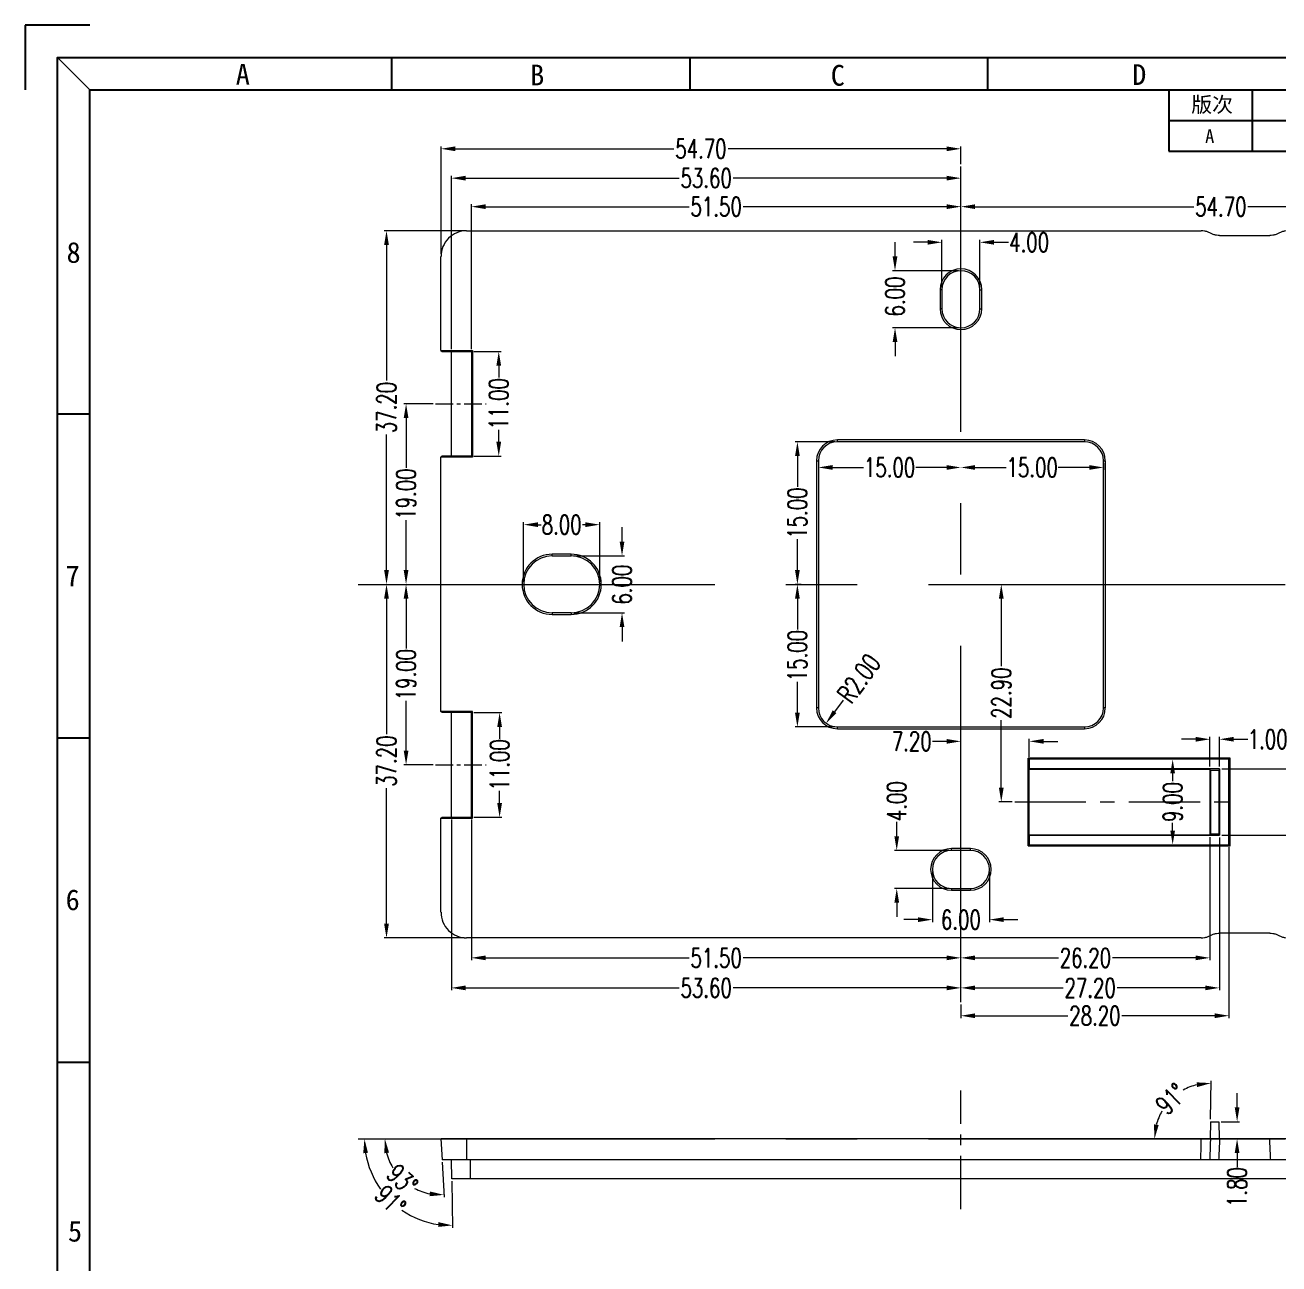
# Model space of a CAD drawing. Header units: millimetres. Extents: x 52832 to 53470, y -6025 to -5739.
# Drawn here: x 52831.9 to 52963.8, y -5869.3 to -5739 of the extents above; entities that cross this region are included whole.
import ezdxf
from ezdxf.enums import TextEntityAlignment as Align

# ---------------------------------------------------------------- set-up
doc = ezdxf.new("R2010")
doc.units = ezdxf.units.MM
doc.linetypes.add('CENTER', pattern=[0.6, 0.375, -0.075, 0.075, -0.075])
doc.layers.get('0').update_dxf_attribs({"linetype": 'CONTINUOUS'})
doc.layers.get('Defpoints').update_dxf_attribs({"linetype": 'CONTINUOUS'})
for name, color, linetype, lineweight in [('dim', 82, 'CONTINUOUS', 9), ('moldbase', 7, 'CONTINUOUS', 20), ('part', 7, 'CONTINUOUS', 20)]:
    doc.layers.add(name, color=color, linetype=linetype, lineweight=lineweight)
doc.layers.add('dtext', color=4, linetype='CONTINUOUS')
doc.styles.get("Standard").update_dxf_attribs({"font": 'romans.shx', "width": 0.7})
doc.styles.add('仿宋', font='SIMFANG.TTF', dxfattribs={"width": 0.7})
doc.styles.add('宋体', font='SimSun.ttf', dxfattribs={"width": 0.7})
doc.dimstyles.new('03', dxfattribs={"dimscale": 0.5, "dimtxt": 4, "dimasz": 3, "dimexe": 0.5, "dimexo": 0.5, "dimgap": 0.09, "dimtad": 0, "dimzin": 0, "dimdsep": 46, "dimtxsty": 'Standard', "dimcen": 0, "dimclrd": 256, "dimclre": 256, "dimclrt": 6, "dimazin": 2, "dimtp": 0.01, "dimtm": 0.01, "dimtfac": 1, "dimtofl": 0, "dimtmove": 0, "dimatfit": 0, "dimfxl": 0, "dimtolj": 1, "dimtzin": 0, "dimlwd": -1, "dimlwe": -1, "dimarcsym": 0})

# ---------------------------------------------------------------- blocks, each defined once
blk = doc.blocks.new('*D910')
at = {"layer": 'Defpoints', "color": 0}
for p in [(52957.51, -5854.35), (52959.44, -5856.15), (52959.44, -5856.15)]:
    blk.add_point(p, dxfattribs=at)
at = {"layer": 'dim'}
for p, q in [((52959.44, -5852.85), (52959.44, -5851.35)), ((52957.76, -5854.35), (52959.69, -5854.35)), ((52959.44, -5857.65), (52959.44, -5859.15))]:
    blk.add_line(p, q, dxfattribs=at)
for points in [[(52959.19, -5852.85), (52959.69, -5852.85), (52959.44, -5854.35)], [(52959.19, -5857.65), (52959.69, -5857.65), (52959.44, -5856.15)]]:
    blk.add_solid(points, dxfattribs=at)
at = {"layer": 'dim', "color": 6, "insert": (52959.44, -5861.23), "char_height": 2, "attachment_point": 5, "rotation": 90}
blk.add_mtext('\\A1;1.80', dxfattribs=at)
blk = doc.blocks.new('*D911')
at = {"layer": 'Defpoints', "color": 0}
for p in [(52953.74, -5851.04), (52956.64, -5854.35), (52875.69, -5856.15), (52956.61, -5856.15), (52985.08, -5856.15)]:
    blk.add_point(p, dxfattribs=at)
at = {"layer": 'dim'}
blk.add_line((52956.64, -5854.1), (52956.71, -5850.04), dxfattribs=at)
for start, end in [(103.7121, 118.8689), (150.1311, 165.2879)]:
    blk.add_arc((52956.61, -5856.15), 5.86, start, end, dxfattribs=at)
for points in [[(52955.19, -5850.21), (52955.24, -5850.71), (52956.71, -5850.29)], [(52951.19, -5854.69), (52950.69, -5854.63), (52950.75, -5856.15)]]:
    blk.add_solid(points, dxfattribs=at)
at = {"layer": 'dim', "color": 6, "insert": (52952.5, -5851.97), "char_height": 2, "attachment_point": 5, "rotation": 44.5}
blk.add_mtext('\\A1;91°', dxfattribs=at)
blk = doc.blocks.new('*D912')
at = {"layer": 'Defpoints', "color": 0}
for p in [(52866.98, -5856.15), (52875.68, -5856.15), (52997.84, -5856.15), (52870.62, -5859.19), (52875.8, -5858.35)]:
    blk.add_point(p, dxfattribs=at)
at = {"layer": 'dim'}
blk.add_line((52875.81, -5858.6), (52876.01, -5862.3), dxfattribs=at)
for start, end in [(194.5892, 211.0021), (241.9979, 258.4108)]:
    blk.add_arc((52875.68, -5856.15), 5.91, start, end, dxfattribs=at)
for points in [[(52869.72, -5857.67), (52870.22, -5857.61), (52869.78, -5856.15)], [(52874.52, -5861.69), (52874.48, -5862.19), (52875.99, -5862.05)]]:
    blk.add_solid(points, dxfattribs=at)
at = {"layer": 'dim', "color": 6, "insert": (52871.62, -5860.43), "char_height": 2, "attachment_point": 5, "rotation": 316.5}
blk.add_mtext('\\A1;93°', dxfattribs=at)
blk = doc.blocks.new('*D913')
at = {"layer": 'Defpoints', "color": 0}
for p in [(52866.98, -5856.15), (52997.84, -5856.15), (52876.78, -5858.35), (52868.88, -5860.75), (52876.82, -5860.35)]:
    blk.add_point(p, dxfattribs=at)
at = {"layer": 'dim'}
blk.add_line((52876.82, -5860.6), (52876.91, -5865.51), dxfattribs=at)
for start, end in [(189.4384, 215.5297), (235.4703, 261.5616)]:
    blk.add_arc((52876.75, -5856.15), 9.12, start, end, dxfattribs=at)
for points in [[(52867.5, -5857.67), (52868, -5857.62), (52867.63, -5856.15)], [(52875.42, -5864.92), (52875.39, -5865.42), (52876.9, -5865.26)]]:
    blk.add_solid(points, dxfattribs=at)
at = {"layer": 'dim', "color": 6, "insert": (52870.36, -5862.65), "char_height": 2, "attachment_point": 5, "rotation": 315.5}
blk.add_mtext('\\A1;91°', dxfattribs=at)
blk = doc.blocks.new('*D928')
at = {"layer": 'Defpoints', "color": 0}
for p in [(52930.38, -5758.07), (52930.38, -5758.07), (52985.08, -5763.3)]:
    blk.add_point(p, dxfattribs=at)
at = {"layer": 'dim'}
for p, q in [((52985.08, -5763.05), (52985.08, -5757.82)), ((52931.88, -5758.07), (52954.89, -5758.07)), ((52983.58, -5758.07), (52960.58, -5758.07))]:
    blk.add_line(p, q, dxfattribs=at)
for points in [[(52931.88, -5757.82), (52931.88, -5758.32), (52930.38, -5758.07)], [(52983.58, -5757.82), (52983.58, -5758.32), (52985.08, -5758.07)]]:
    blk.add_solid(points, dxfattribs=at)
at = {"layer": 'dim', "color": 6, "insert": (52957.73, -5758.07), "char_height": 2, "attachment_point": 5}
blk.add_mtext('\\A1;54.70', dxfattribs=at)
blk = doc.blocks.new('*D930')
at = {"layer": 'Defpoints', "color": 0}
for p in [(52930.38, -5764.81), (52923.45, -5770.81), (52930.38, -5770.81)]:
    blk.add_point(p, dxfattribs=at)
at = {"layer": 'dim'}
for p, q in [((52923.45, -5763.31), (52923.45, -5761.81)), ((52930.13, -5764.81), (52923.2, -5764.81)), ((52930.13, -5770.81), (52923.2, -5770.81)), ((52923.45, -5772.31), (52923.45, -5773.81))]:
    blk.add_line(p, q, dxfattribs=at)
for points in [[(52923.2, -5763.31), (52923.7, -5763.31), (52923.45, -5764.81)], [(52923.2, -5772.31), (52923.7, -5772.31), (52923.45, -5770.81)]]:
    blk.add_solid(points, dxfattribs=at)
at = {"layer": 'dim', "color": 6, "insert": (52923.45, -5767.53), "char_height": 2, "attachment_point": 5, "rotation": 90}
blk.add_mtext('\\A1;6.00', dxfattribs=at)
blk = doc.blocks.new('*D931')
at = {"layer": 'Defpoints', "color": 0}
for p in [(52932.38, -5761.82), (52928.38, -5766.81), (52932.38, -5766.81)]:
    blk.add_point(p, dxfattribs=at)
at = {"layer": 'dim'}
for p, q in [((52926.88, -5761.82), (52925.38, -5761.82)), ((52928.38, -5766.56), (52928.38, -5761.57)), ((52932.38, -5766.56), (52932.38, -5761.57)), ((52933.88, -5761.82), (52935.38, -5761.82))]:
    blk.add_line(p, q, dxfattribs=at)
for points in [[(52926.88, -5761.57), (52926.88, -5762.07), (52928.38, -5761.82)], [(52933.88, -5761.57), (52933.88, -5762.07), (52932.38, -5761.82)]]:
    blk.add_solid(points, dxfattribs=at)
at = {"layer": 'dim', "color": 6, "insert": (52937.56, -5761.82), "char_height": 2, "attachment_point": 5}
blk.add_mtext('\\A1;4.00', dxfattribs=at)
blk = doc.blocks.new('*D934')
at = {"layer": 'Defpoints', "color": 0}
for p in [(52892.38, -5791.53), (52884.38, -5797.81), (52892.38, -5797.81)]:
    blk.add_point(p, dxfattribs=at)
at = {"layer": 'dim'}
for p, q in [((52884.38, -5797.56), (52884.38, -5791.28)), ((52885.88, -5791.53), (52886.21, -5791.53)), ((52890.88, -5791.53), (52890.56, -5791.53)), ((52892.38, -5797.56), (52892.38, -5791.28))]:
    blk.add_line(p, q, dxfattribs=at)
for points in [[(52885.88, -5791.28), (52885.88, -5791.78), (52884.38, -5791.53)], [(52890.88, -5791.28), (52890.88, -5791.78), (52892.38, -5791.53)]]:
    blk.add_solid(points, dxfattribs=at)
at = {"layer": 'dim', "color": 6, "insert": (52888.38, -5791.53), "char_height": 2, "attachment_point": 5}
blk.add_mtext('\\A1;8.00', dxfattribs=at)
blk = doc.blocks.new('*D935')
at = {"layer": 'Defpoints', "color": 0}
for p in [(52889.38, -5794.81), (52889.38, -5800.81), (52894.73, -5800.81)]:
    blk.add_point(p, dxfattribs=at)
at = {"layer": 'dim'}
for p, q in [((52894.73, -5793.31), (52894.73, -5791.81)), ((52889.63, -5794.81), (52894.98, -5794.81)), ((52889.63, -5800.81), (52894.98, -5800.81)), ((52894.73, -5802.31), (52894.73, -5803.81))]:
    blk.add_line(p, q, dxfattribs=at)
for points in [[(52894.48, -5793.31), (52894.98, -5793.31), (52894.73, -5794.81)], [(52894.48, -5802.31), (52894.98, -5802.31), (52894.73, -5800.81)]]:
    blk.add_solid(points, dxfattribs=at)
at = {"layer": 'dim', "color": 6, "insert": (52894.73, -5797.84), "char_height": 2, "attachment_point": 5, "rotation": 90}
blk.add_mtext('\\A1;6.00', dxfattribs=at)
blk = doc.blocks.new('*D936')
at = {"layer": 'Defpoints', "color": 0}
for p in [(52927.38, -5827.81), (52933.38, -5827.81), (52927.38, -5833.09)]:
    blk.add_point(p, dxfattribs=at)
at = {"layer": 'dim'}
for p, q in [((52927.38, -5828.06), (52927.38, -5833.34)), ((52933.38, -5828.06), (52933.38, -5833.34)), ((52925.88, -5833.09), (52924.38, -5833.09)), ((52934.88, -5833.09), (52936.38, -5833.09))]:
    blk.add_line(p, q, dxfattribs=at)
for points in [[(52925.88, -5832.84), (52925.88, -5833.34), (52927.38, -5833.09)], [(52934.88, -5832.84), (52934.88, -5833.34), (52933.38, -5833.09)]]:
    blk.add_solid(points, dxfattribs=at)
at = {"layer": 'dim', "color": 6, "insert": (52930.38, -5833.09), "char_height": 2, "attachment_point": 5}
blk.add_mtext('\\A1;6.00', dxfattribs=at)
blk = doc.blocks.new('*D937')
at = {"layer": 'Defpoints', "color": 0}
for p in [(52923.63, -5825.81), (52929.38, -5825.81), (52929.38, -5829.81)]:
    blk.add_point(p, dxfattribs=at)
at = {"layer": 'dim'}
for p, q in [((52923.63, -5824.31), (52923.63, -5822.81)), ((52929.13, -5825.81), (52923.38, -5825.81)), ((52929.13, -5829.81), (52923.38, -5829.81)), ((52923.63, -5831.31), (52923.63, -5832.81))]:
    blk.add_line(p, q, dxfattribs=at)
for points in [[(52923.38, -5824.31), (52923.88, -5824.31), (52923.63, -5825.81)], [(52923.38, -5831.31), (52923.88, -5831.31), (52923.63, -5829.81)]]:
    blk.add_solid(points, dxfattribs=at)
at = {"layer": 'dim', "color": 6, "insert": (52923.63, -5820.63), "char_height": 2, "attachment_point": 5, "rotation": 90}
blk.add_mtext('\\A1;4.00', dxfattribs=at)
blk = doc.blocks.new('*D938')
at = {"layer": 'Defpoints', "color": 0}
for p in [(52872.01, -5797.81), (52872.01, -5797.81), (52875.11, -5816.81)]:
    blk.add_point(p, dxfattribs=at)
at = {"layer": 'dim'}
for p, q in [((52872.01, -5799.31), (52872.01, -5804.56)), ((52872.01, -5815.31), (52872.01, -5810.05)), ((52874.86, -5816.81), (52871.76, -5816.81))]:
    blk.add_line(p, q, dxfattribs=at)
for points in [[(52871.76, -5799.31), (52872.26, -5799.31), (52872.01, -5797.81)], [(52871.76, -5815.31), (52872.26, -5815.31), (52872.01, -5816.81)]]:
    blk.add_solid(points, dxfattribs=at)
at = {"layer": 'dim', "color": 6, "insert": (52872.01, -5807.31), "char_height": 2, "attachment_point": 5, "rotation": 90}
blk.add_mtext('\\A1;19.00', dxfattribs=at)
blk = doc.blocks.new('*D939')
at = {"layer": 'Defpoints', "color": 0}
for p in [(52875.11, -5778.81), (52872.01, -5797.81), (52872.01, -5797.81)]:
    blk.add_point(p, dxfattribs=at)
at = {"layer": 'dim'}
for p, q in [((52874.86, -5778.81), (52871.76, -5778.81)), ((52872.01, -5780.31), (52872.01, -5785.56)), ((52872.01, -5796.31), (52872.01, -5791.05))]:
    blk.add_line(p, q, dxfattribs=at)
for points in [[(52871.76, -5780.31), (52872.26, -5780.31), (52872.01, -5778.81)], [(52871.76, -5796.31), (52872.26, -5796.31), (52872.01, -5797.81)]]:
    blk.add_solid(points, dxfattribs=at)
at = {"layer": 'dim', "color": 6, "insert": (52872.01, -5788.31), "char_height": 2, "attachment_point": 5, "rotation": 90}
blk.add_mtext('\\A1;19.00', dxfattribs=at)
blk = doc.blocks.new('*D940')
at = {"layer": 'Defpoints', "color": 0}
for p in [(52930.38, -5758.07), (52930.38, -5758.07), (52878.88, -5773.31)]:
    blk.add_point(p, dxfattribs=at)
at = {"layer": 'dim'}
for p, q in [((52878.88, -5773.06), (52878.88, -5757.82)), ((52880.38, -5758.07), (52901.79, -5758.07)), ((52928.88, -5758.07), (52907.48, -5758.07))]:
    blk.add_line(p, q, dxfattribs=at)
for points in [[(52880.38, -5757.82), (52880.38, -5758.32), (52878.88, -5758.07)], [(52928.88, -5757.82), (52928.88, -5758.32), (52930.38, -5758.07)]]:
    blk.add_solid(points, dxfattribs=at)
at = {"layer": 'dim', "color": 6, "insert": (52904.63, -5758.07), "char_height": 2, "attachment_point": 5}
blk.add_mtext('\\A1;51.50', dxfattribs=at)
blk = doc.blocks.new('*D941')
at = {"layer": 'Defpoints', "color": 0}
for p in [(52930.38, -5755.07), (52930.38, -5755.07), (52876.78, -5773.31)]:
    blk.add_point(p, dxfattribs=at)
at = {"layer": 'dim'}
for p, q in [((52876.78, -5773.06), (52876.78, -5754.82)), ((52878.28, -5755.07), (52900.74, -5755.07)), ((52928.88, -5755.07), (52906.43, -5755.07))]:
    blk.add_line(p, q, dxfattribs=at)
for points in [[(52878.28, -5754.82), (52878.28, -5755.32), (52876.78, -5755.07)], [(52928.88, -5754.82), (52928.88, -5755.32), (52930.38, -5755.07)]]:
    blk.add_solid(points, dxfattribs=at)
at = {"layer": 'dim', "color": 6, "insert": (52903.58, -5755.07), "char_height": 2, "attachment_point": 5}
blk.add_mtext('\\A1;53.60', dxfattribs=at)
blk = doc.blocks.new('*D942')
at = {"layer": 'Defpoints', "color": 0}
for p in [(52930.38, -5751.98), (52930.38, -5753.85), (52875.69, -5763.3)]:
    blk.add_point(p, dxfattribs=at)
at = {"layer": 'dim'}
for p, q in [((52875.69, -5763.05), (52875.69, -5751.73)), ((52877.19, -5751.98), (52900.19, -5751.98)), ((52928.88, -5751.98), (52905.88, -5751.98)), ((52930.38, -5753.6), (52930.38, -5751.73))]:
    blk.add_line(p, q, dxfattribs=at)
for points in [[(52877.19, -5751.73), (52877.19, -5752.23), (52875.69, -5751.98)], [(52928.88, -5751.73), (52928.88, -5752.23), (52930.38, -5751.98)]]:
    blk.add_solid(points, dxfattribs=at)
at = {"layer": 'dim', "color": 6, "insert": (52903.03, -5751.98), "char_height": 2, "attachment_point": 5}
blk.add_mtext('\\A1;54.70', dxfattribs=at)
blk = doc.blocks.new('*D943')
at = {"layer": 'Defpoints', "color": 0}
for p in [(52878.88, -5773.31), (52878.88, -5784.31), (52881.76, -5784.31)]:
    blk.add_point(p, dxfattribs=at)
at = {"layer": 'dim'}
for p, q in [((52879.13, -5773.31), (52882.01, -5773.31)), ((52881.76, -5774.81), (52881.76, -5776.06)), ((52881.76, -5782.81), (52881.76, -5781.55)), ((52879.13, -5784.31), (52882.01, -5784.31))]:
    blk.add_line(p, q, dxfattribs=at)
for points in [[(52881.51, -5774.81), (52882.01, -5774.81), (52881.76, -5773.31)], [(52881.51, -5782.81), (52882.01, -5782.81), (52881.76, -5784.31)]]:
    blk.add_solid(points, dxfattribs=at)
at = {"layer": 'dim', "color": 6, "insert": (52881.76, -5778.81), "char_height": 2, "attachment_point": 5, "rotation": 90}
blk.add_mtext('\\A1;11.00', dxfattribs=at)
blk = doc.blocks.new('*D944')
at = {"layer": 'Defpoints', "color": 0}
for p in [(52878.88, -5811.31), (52878.88, -5822.31), (52881.85, -5822.31)]:
    blk.add_point(p, dxfattribs=at)
at = {"layer": 'dim'}
for p, q in [((52879.13, -5811.31), (52882.1, -5811.31)), ((52881.85, -5812.81), (52881.85, -5814.06)), ((52881.85, -5820.81), (52881.85, -5819.55)), ((52879.13, -5822.31), (52882.1, -5822.31))]:
    blk.add_line(p, q, dxfattribs=at)
for points in [[(52881.6, -5812.81), (52882.1, -5812.81), (52881.85, -5811.31)], [(52881.6, -5820.81), (52882.1, -5820.81), (52881.85, -5822.31)]]:
    blk.add_solid(points, dxfattribs=at)
at = {"layer": 'dim', "color": 6, "insert": (52881.85, -5816.81), "char_height": 2, "attachment_point": 5, "rotation": 90}
blk.add_mtext('\\A1;11.00', dxfattribs=at)
blk = doc.blocks.new('*D945')
at = {"layer": 'Defpoints', "color": 0}
for p in [(52878.88, -5822.31), (52930.38, -5837.11), (52930.38, -5837.11)]:
    blk.add_point(p, dxfattribs=at)
at = {"layer": 'dim'}
for p, q in [((52878.88, -5822.56), (52878.88, -5837.36)), ((52880.38, -5837.11), (52901.79, -5837.11)), ((52928.88, -5837.11), (52907.48, -5837.11))]:
    blk.add_line(p, q, dxfattribs=at)
for points in [[(52880.38, -5836.86), (52880.38, -5837.36), (52878.88, -5837.11)], [(52928.88, -5836.86), (52928.88, -5837.36), (52930.38, -5837.11)]]:
    blk.add_solid(points, dxfattribs=at)
at = {"layer": 'dim', "color": 6, "insert": (52904.63, -5837.11), "char_height": 2, "attachment_point": 5}
blk.add_mtext('\\A1;51.50', dxfattribs=at)
blk = doc.blocks.new('*D946')
at = {"layer": 'Defpoints', "color": 0}
for p in [(52876.78, -5822.31), (52930.38, -5840.27), (52930.38, -5840.27)]:
    blk.add_point(p, dxfattribs=at)
at = {"layer": 'dim'}
for p, q in [((52876.78, -5822.56), (52876.78, -5840.52)), ((52878.28, -5840.27), (52900.74, -5840.27)), ((52928.88, -5840.27), (52906.43, -5840.27))]:
    blk.add_line(p, q, dxfattribs=at)
for points in [[(52878.28, -5840.02), (52878.28, -5840.52), (52876.78, -5840.27)], [(52928.88, -5840.02), (52928.88, -5840.52), (52930.38, -5840.27)]]:
    blk.add_solid(points, dxfattribs=at)
at = {"layer": 'dim', "color": 6, "insert": (52903.58, -5840.27), "char_height": 2, "attachment_point": 5}
blk.add_mtext('\\A1;53.60', dxfattribs=at)
blk = doc.blocks.new('*D947')
at = {"layer": 'Defpoints', "color": 0}
for p in [(52878.38, -5760.61), (52869.95, -5797.81), (52869.95, -5797.81)]:
    blk.add_point(p, dxfattribs=at)
at = {"layer": 'dim'}
for p, q in [((52878.13, -5760.61), (52869.7, -5760.61)), ((52869.95, -5762.11), (52869.95, -5776.36)), ((52869.95, -5796.31), (52869.95, -5782.05))]:
    blk.add_line(p, q, dxfattribs=at)
for points in [[(52869.7, -5762.11), (52870.2, -5762.11), (52869.95, -5760.61)], [(52869.7, -5796.31), (52870.2, -5796.31), (52869.95, -5797.81)]]:
    blk.add_solid(points, dxfattribs=at)
at = {"layer": 'dim', "color": 6, "insert": (52869.95, -5779.21), "char_height": 2, "attachment_point": 5, "rotation": 90}
blk.add_mtext('\\A1;37.20', dxfattribs=at)
blk = doc.blocks.new('*D948')
at = {"layer": 'Defpoints', "color": 0}
for p in [(52869.95, -5797.81), (52869.95, -5797.81), (52878.38, -5835.01)]:
    blk.add_point(p, dxfattribs=at)
at = {"layer": 'dim'}
for p, q in [((52869.95, -5799.31), (52869.95, -5813.56)), ((52869.95, -5833.51), (52869.95, -5819.25)), ((52878.13, -5835.01), (52869.7, -5835.01))]:
    blk.add_line(p, q, dxfattribs=at)
for points in [[(52869.7, -5799.31), (52870.2, -5799.31), (52869.95, -5797.81)], [(52869.7, -5833.51), (52870.2, -5833.51), (52869.95, -5835.01)]]:
    blk.add_solid(points, dxfattribs=at)
at = {"layer": 'dim', "color": 6, "insert": (52869.95, -5816.41), "char_height": 2, "attachment_point": 5, "rotation": 90}
blk.add_mtext('\\A1;37.20', dxfattribs=at)
blk = doc.blocks.new('*D949')
at = {"layer": 'Defpoints', "color": 0}
for p in [(52957.58, -5814.11), (52956.58, -5817.24), (52957.58, -5817.21)]:
    blk.add_point(p, dxfattribs=at)
at = {"layer": 'dim'}
for p, q in [((52955.08, -5814.11), (52953.58, -5814.11)), ((52956.58, -5816.99), (52956.58, -5813.86)), ((52957.58, -5816.96), (52957.58, -5813.86)), ((52959.08, -5814.11), (52960.58, -5814.11))]:
    blk.add_line(p, q, dxfattribs=at)
for points in [[(52955.08, -5813.86), (52955.08, -5814.36), (52956.58, -5814.11)], [(52959.08, -5813.86), (52959.08, -5814.36), (52957.58, -5814.11)]]:
    blk.add_solid(points, dxfattribs=at)
at = {"layer": 'dim', "color": 6, "insert": (52962.66, -5814.11), "char_height": 2, "attachment_point": 5}
blk.add_mtext('\\A1;1.00', dxfattribs=at)
blk = doc.blocks.new('*D950')
at = {"layer": 'Defpoints', "color": 0}
for p in [(52957.58, -5817.21), (52966.56, -5817.21), (52957.58, -5824.21)]:
    blk.add_point(p, dxfattribs=at)
at = {"layer": 'dim'}
for p, q in [((52966.56, -5815.71), (52966.56, -5814.21)), ((52957.83, -5817.21), (52966.81, -5817.21)), ((52957.83, -5824.21), (52966.81, -5824.21)), ((52966.56, -5825.71), (52966.56, -5827.21))]:
    blk.add_line(p, q, dxfattribs=at)
for points in [[(52966.31, -5815.71), (52966.81, -5815.71), (52966.56, -5817.21)], [(52966.31, -5825.71), (52966.81, -5825.71), (52966.56, -5824.21)]]:
    blk.add_solid(points, dxfattribs=at)
at = {"layer": 'dim', "color": 6, "insert": (52966.56, -5820.6), "char_height": 2, "attachment_point": 5, "rotation": 90}
blk.add_mtext('\\A1;7.00', dxfattribs=at)
blk = doc.blocks.new('*D951')
at = {"layer": 'Defpoints', "color": 0}
for p in [(52952.66, -5816.21), (52952.66, -5816.21), (52952.66, -5825.21)]:
    blk.add_point(p, dxfattribs=at)
at = {"layer": 'dim'}
for p, q in [((52952.66, -5817.71), (52952.66, -5818.53)), ((52952.66, -5823.71), (52952.66, -5822.89))]:
    blk.add_line(p, q, dxfattribs=at)
for points in [[(52952.41, -5817.71), (52952.91, -5817.71), (52952.66, -5816.21)], [(52952.41, -5823.71), (52952.91, -5823.71), (52952.66, -5825.21)]]:
    blk.add_solid(points, dxfattribs=at)
at = {"layer": 'dim', "color": 6, "insert": (52952.66, -5820.71), "char_height": 2, "attachment_point": 5, "rotation": 90}
blk.add_mtext('\\A1;9.00', dxfattribs=at)
blk = doc.blocks.new('*D952')
at = {"layer": 'Defpoints', "color": 0}
for p in [(52956.58, -5824.17), (52930.38, -5837.11), (52930.38, -5837.11)]:
    blk.add_point(p, dxfattribs=at)
at = {"layer": 'dim'}
for p, q in [((52956.58, -5824.42), (52956.58, -5837.36)), ((52931.88, -5837.11), (52940.64, -5837.11)), ((52955.08, -5837.11), (52946.33, -5837.11))]:
    blk.add_line(p, q, dxfattribs=at)
for points in [[(52931.88, -5836.86), (52931.88, -5837.36), (52930.38, -5837.11)], [(52955.08, -5836.86), (52955.08, -5837.36), (52956.58, -5837.11)]]:
    blk.add_solid(points, dxfattribs=at)
at = {"layer": 'dim', "color": 6, "insert": (52943.48, -5837.11), "char_height": 2, "attachment_point": 5}
blk.add_mtext('\\A1;26.20', dxfattribs=at)
blk = doc.blocks.new('*D953')
at = {"layer": 'Defpoints', "color": 0}
for p in [(52930.38, -5814.33), (52930.38, -5814.33), (52937.58, -5816.21)]:
    blk.add_point(p, dxfattribs=at)
at = {"layer": 'dim'}
for p, q in [((52928.88, -5814.33), (52927.38, -5814.33)), ((52937.58, -5815.96), (52937.58, -5814.08)), ((52939.08, -5814.33), (52940.58, -5814.33))]:
    blk.add_line(p, q, dxfattribs=at)
for points in [[(52928.88, -5814.08), (52928.88, -5814.58), (52930.38, -5814.33)], [(52939.08, -5814.08), (52939.08, -5814.58), (52937.58, -5814.33)]]:
    blk.add_solid(points, dxfattribs=at)
at = {"layer": 'dim', "color": 6, "insert": (52925.21, -5814.33), "char_height": 2, "attachment_point": 5}
blk.add_mtext('\\A1;7.20', dxfattribs=at)
blk = doc.blocks.new('*D954')
at = {"layer": 'Defpoints', "color": 0}
for p in [(52957.58, -5824.21), (52930.38, -5840.27), (52930.38, -5840.27)]:
    blk.add_point(p, dxfattribs=at)
at = {"layer": 'dim'}
for p, q in [((52957.58, -5824.46), (52957.58, -5840.52)), ((52931.88, -5840.27), (52941.14, -5840.27)), ((52956.08, -5840.27), (52946.83, -5840.27))]:
    blk.add_line(p, q, dxfattribs=at)
for points in [[(52931.88, -5840.02), (52931.88, -5840.52), (52930.38, -5840.27)], [(52956.08, -5840.02), (52956.08, -5840.52), (52957.58, -5840.27)]]:
    blk.add_solid(points, dxfattribs=at)
at = {"layer": 'dim', "color": 6, "insert": (52943.98, -5840.27), "char_height": 2, "attachment_point": 5}
blk.add_mtext('\\A1;27.20', dxfattribs=at)
blk = doc.blocks.new('*D955')
at = {"layer": 'Defpoints', "color": 0}
for p in [(52958.58, -5825.21), (52930.38, -5841.77), (52930.38, -5843.2)]:
    blk.add_point(p, dxfattribs=at)
at = {"layer": 'dim'}
for p, q in [((52958.58, -5825.46), (52958.58, -5843.45)), ((52930.38, -5842.02), (52930.38, -5843.45)), ((52931.88, -5843.2), (52941.64, -5843.2)), ((52957.08, -5843.2), (52947.33, -5843.2))]:
    blk.add_line(p, q, dxfattribs=at)
for points in [[(52931.88, -5842.95), (52931.88, -5843.45), (52930.38, -5843.2)], [(52957.08, -5842.95), (52957.08, -5843.45), (52958.58, -5843.2)]]:
    blk.add_solid(points, dxfattribs=at)
at = {"layer": 'dim', "color": 6, "insert": (52944.48, -5843.2), "char_height": 2, "attachment_point": 5}
blk.add_mtext('\\A1;28.20', dxfattribs=at)
blk = doc.blocks.new('*D956')
at = {"layer": 'Defpoints', "color": 0}
for p in [(52930.38, -5785.51), (52930.38, -5785.51), (52945.38, -5784.81)]:
    blk.add_point(p, dxfattribs=at)
at = {"layer": 'dim'}
for p, q in [((52931.88, -5785.51), (52935.14, -5785.51)), ((52943.88, -5785.51), (52940.63, -5785.51)), ((52945.38, -5785.06), (52945.38, -5785.76))]:
    blk.add_line(p, q, dxfattribs=at)
for points in [[(52931.88, -5785.26), (52931.88, -5785.76), (52930.38, -5785.51)], [(52943.88, -5785.26), (52943.88, -5785.76), (52945.38, -5785.51)]]:
    blk.add_solid(points, dxfattribs=at)
at = {"layer": 'dim', "color": 6, "insert": (52937.88, -5785.51), "char_height": 2, "attachment_point": 5}
blk.add_mtext('\\A1;15.00', dxfattribs=at)
blk = doc.blocks.new('*D957')
at = {"layer": 'Defpoints', "color": 0}
for p in [(52915.38, -5785.51), (52915.38, -5785.51), (52930.38, -5785.51)]:
    blk.add_point(p, dxfattribs=at)
at = {"layer": 'dim'}
for p, q in [((52916.88, -5785.51), (52920.14, -5785.51)), ((52928.88, -5785.51), (52925.63, -5785.51))]:
    blk.add_line(p, q, dxfattribs=at)
for points in [[(52916.88, -5785.26), (52916.88, -5785.76), (52915.38, -5785.51)], [(52928.88, -5785.26), (52928.88, -5785.76), (52930.38, -5785.51)]]:
    blk.add_solid(points, dxfattribs=at)
at = {"layer": 'dim', "color": 6, "insert": (52922.88, -5785.51), "char_height": 2, "attachment_point": 5}
blk.add_mtext('\\A1;15.00', dxfattribs=at)
blk = doc.blocks.new('*D958')
at = {"layer": 'Defpoints', "color": 0}
for p in [(52917.38, -5782.81), (52913.18, -5797.81), (52913.83, -5797.81)]:
    blk.add_point(p, dxfattribs=at)
at = {"layer": 'dim'}
for p, q in [((52917.13, -5782.81), (52912.93, -5782.81)), ((52913.18, -5784.31), (52913.18, -5787.56)), ((52913.18, -5796.31), (52913.18, -5793.05)), ((52913.58, -5797.81), (52912.93, -5797.81))]:
    blk.add_line(p, q, dxfattribs=at)
for points in [[(52912.93, -5784.31), (52913.43, -5784.31), (52913.18, -5782.81)], [(52912.93, -5796.31), (52913.43, -5796.31), (52913.18, -5797.81)]]:
    blk.add_solid(points, dxfattribs=at)
at = {"layer": 'dim', "color": 6, "insert": (52913.18, -5790.31), "char_height": 2, "attachment_point": 5, "rotation": 90}
blk.add_mtext('\\A1;15.00', dxfattribs=at)
blk = doc.blocks.new('*D959')
at = {"layer": 'Defpoints', "color": 0}
for p in [(52913.18, -5797.81), (52913.18, -5797.81), (52917.38, -5812.81)]:
    blk.add_point(p, dxfattribs=at)
at = {"layer": 'dim'}
for p, q in [((52913.18, -5799.31), (52913.18, -5802.56)), ((52913.18, -5811.31), (52913.18, -5808.05)), ((52917.13, -5812.81), (52912.93, -5812.81))]:
    blk.add_line(p, q, dxfattribs=at)
for points in [[(52912.93, -5799.31), (52913.43, -5799.31), (52913.18, -5797.81)], [(52912.93, -5811.31), (52913.43, -5811.31), (52913.18, -5812.81)]]:
    blk.add_solid(points, dxfattribs=at)
at = {"layer": 'dim', "color": 6, "insert": (52913.18, -5805.31), "char_height": 2, "attachment_point": 5, "rotation": 90}
blk.add_mtext('\\A1;15.00', dxfattribs=at)
blk = doc.blocks.new('*D960')
at = {"layer": 'Defpoints', "color": 0}
for p in [(52917.38, -5810.81), (52916.2, -5812.42)]:
    blk.add_point(p, dxfattribs=at)
at = {"layer": 'dim'}
blk.add_line((52917.98, -5810), (52917.09, -5811.21), dxfattribs=at)
blk.add_solid([(52916.89, -5811.06), (52917.29, -5811.36), (52916.2, -5812.42)], dxfattribs=at)
at = {"layer": 'dim', "color": 6, "insert": (52919.66, -5807.71), "char_height": 2, "attachment_point": 5, "rotation": 53.6391}
blk.add_mtext('\\A1;R2.00', dxfattribs=at)
blk = doc.blocks.new('*D961')
at = {"layer": 'Defpoints', "color": 0}
for p in [(52934.63, -5797.81), (52934.63, -5797.81), (52936.04, -5820.71)]:
    blk.add_point(p, dxfattribs=at)
at = {"layer": 'dim'}
for p, q in [((52934.63, -5799.31), (52934.63, -5806.41)), ((52934.63, -5819.21), (52934.63, -5812.1)), ((52935.79, -5820.71), (52934.38, -5820.71))]:
    blk.add_line(p, q, dxfattribs=at)
for points in [[(52934.38, -5799.31), (52934.88, -5799.31), (52934.63, -5797.81)], [(52934.38, -5819.21), (52934.88, -5819.21), (52934.63, -5820.71)]]:
    blk.add_solid(points, dxfattribs=at)
at = {"layer": 'dim', "color": 6, "insert": (52934.63, -5809.26), "char_height": 2, "attachment_point": 5, "rotation": 90}
blk.add_mtext('\\A1;22.90', dxfattribs=at)
blk = doc.blocks.new('sa3l')
at = {"color": 8}
for p, q in [((0, 489.89), (0, 478.22)), ((11.66, 489.89), (0, 489.89))]:
    blk.add_line(p, q, dxfattribs=at)
for p, q in [((65.9, 484.06), (65.9, 478.22)), ((119.56, 484.06), (119.56, 478.22)), ((173.21, 478.22), (173.21, 484.06)), ((11.66, 419.9), (5.83, 419.9)), ((11.66, 361.58), (5.83, 361.58)), ((11.66, 303.26), (5.83, 303.26))]:
    blk.add_line(p, q)
for points in [[(5.83, 5.83), (5.83, 484.06), (340.59, 484.06), (340.59, 5.83)], [(11.66, 11.66), (11.66, 478.22), (334.76, 478.22), (334.76, 11.66)]]:
    blk.add_lwpolyline(points, close=True)
at = {"layer": 'moldbase'}
blk.add_line((11.66, 478.22), (5.83, 484.06), dxfattribs=at)
at = {"style": '宋体'}
for s, p in [('A', (39.17, 481.04)), ('B', (92.14, 480.9)), ('C', (146.21, 480.85)), ('D', (200.43, 480.98)), ('8', (8.73, 448.95)), ('7', (8.56, 390.8)), ('6', (8.57, 332.48)), ('5', (8.99, 272.85))]:
    blk.add_text(s, height=3.73, dxfattribs=at).set_placement(p, align=Align.MIDDLE)

msp = doc.modelspace()

# ---------------------------------------------------------------- linework, layer by layer
at = {"layer": 'dtext', "color": 7}
for p, q in [((52952.256, -5745.784), (52952.256, -5752.217)), ((52961.028, -5745.784), (52961.028, -5752.217)), ((52952.256, -5749), (53027.699, -5749)), ((52952.256, -5752.217), (53027.699, -5752.217))]:
    msp.add_line(p, q, dxfattribs=at)
at = {"layer": 'part', "color": 1, "linetype": 'CENTER', "ltscale": 100}
for p, q in [((52930.384, -5841.768), (52930.384, -5753.85)), ((52866.98, -5797.809), (52997.841, -5797.809)), ((52866.98, -5856.15), (52997.841, -5856.15))]:
    msp.add_line(p, q, dxfattribs=at)
at = {"layer": 'part'}
for p, q in [((52878.379, -5760.609), (52955.663, -5760.609)), ((52957.599, -5761.109), (52962.871, -5761.109)), ((52875.684, -5773.194), (52875.684, -5763.304)), ((52928.192, -5766.809), (52928.192, -5768.809)), ((52928.384, -5766.809), (52928.192, -5766.809)), ((52928.384, -5766.809), (52928.384, -5768.809)), ((52932.384, -5768.809), (52932.384, -5766.809)), ((52932.384, -5766.809), (52932.577, -5766.809)), ((52932.577, -5768.809), (52932.577, -5766.809)), ((52928.384, -5768.809), (52928.192, -5768.809)), ((52932.384, -5768.809), (52932.577, -5768.809)), ((52875.684, -5773.194), (52875.8, -5773.309)), ((52875.684, -5773.194), (52879, -5773.194)), ((52875.8, -5773.309), (52878.884, -5773.309)), ((52876.784, -5784.309), (52876.784, -5773.309)), ((52878.884, -5773.309), (52879, -5773.194)), ((52878.884, -5773.309), (52878.884, -5784.309)), ((52879, -5773.194), (52879, -5784.424)), ((52917.384, -5782.809), (52917.384, -5782.617)), ((52943.384, -5782.617), (52917.384, -5782.617)), ((52943.384, -5782.809), (52917.384, -5782.809)), ((52943.384, -5782.617), (52943.384, -5782.809)), ((52875.8, -5784.309), (52875.684, -5784.424)), ((52878.884, -5784.309), (52875.8, -5784.309)), ((52878.884, -5784.309), (52879, -5784.424)), ((52875.684, -5811.194), (52875.684, -5784.424)), ((52879, -5784.424), (52875.684, -5784.424)), ((52915.192, -5784.809), (52915.192, -5810.809)), ((52915.192, -5784.809), (52915.384, -5784.809)), ((52915.384, -5784.809), (52915.384, -5810.809)), ((52945.384, -5784.809), (52945.577, -5784.809)), ((52945.384, -5810.809), (52945.384, -5784.809)), ((52945.577, -5810.809), (52945.577, -5784.809)), ((52887.384, -5794.809), (52887.384, -5794.641)), ((52889.384, -5794.641), (52887.384, -5794.641)), ((52887.384, -5794.809), (52889.384, -5794.809)), ((52889.384, -5794.809), (52889.384, -5794.641)), ((52887.384, -5800.809), (52887.384, -5800.977)), ((52889.384, -5800.809), (52887.384, -5800.809)), ((52887.384, -5800.977), (52889.384, -5800.977)), ((52889.384, -5800.809), (52889.384, -5800.977)), ((52875.8, -5811.309), (52875.684, -5811.194)), ((52879, -5811.194), (52875.684, -5811.194)), ((52878.884, -5811.309), (52875.8, -5811.309)), ((52876.784, -5822.309), (52876.784, -5811.309)), ((52878.884, -5811.309), (52879, -5811.194)), ((52878.884, -5822.309), (52878.884, -5811.309)), ((52879, -5822.424), (52879, -5811.194)), ((52915.384, -5810.809), (52915.192, -5810.809)), ((52945.577, -5810.809), (52945.384, -5810.809)), ((52917.384, -5813.002), (52917.384, -5812.809)), ((52917.384, -5812.809), (52943.384, -5812.809)), ((52917.384, -5813.002), (52943.384, -5813.002)), ((52943.384, -5812.809), (52943.384, -5813.002)), ((52958.7, -5816.094), (52937.469, -5816.094)), ((52937.584, -5816.209), (52937.469, -5816.094)), ((52937.469, -5825.324), (52937.469, -5816.094)), ((52937.584, -5817.209), (52937.532, -5817.244)), ((52937.532, -5817.244), (52956.584, -5817.244)), ((52937.532, -5817.244), (52937.532, -5824.174)), ((52958.584, -5816.209), (52937.584, -5816.209)), ((52937.584, -5817.209), (52937.584, -5816.209)), ((52957.584, -5817.209), (52937.584, -5817.209)), ((52956.637, -5817.349), (52956.584, -5817.244)), ((52956.584, -5817.244), (52956.584, -5824.174)), ((52956.637, -5817.349), (52957.514, -5817.349)), ((52956.637, -5817.349), (52956.637, -5824.069)), ((52957.584, -5817.209), (52957.514, -5817.349)), ((52957.514, -5817.349), (52957.514, -5824.069)), ((52957.584, -5817.209), (52957.584, -5824.209)), ((52958.584, -5816.209), (52958.7, -5816.094)), ((52958.584, -5825.209), (52958.584, -5816.209)), ((52958.7, -5825.324), (52958.7, -5816.094)), ((52875.684, -5822.424), (52875.8, -5822.309)), ((52875.684, -5832.315), (52875.684, -5822.424)), ((52875.684, -5822.424), (52879, -5822.424)), ((52875.8, -5822.309), (52878.884, -5822.309)), ((52878.884, -5822.309), (52879, -5822.424)), ((52937.584, -5825.209), (52937.469, -5825.324)), ((52937.532, -5824.174), (52956.584, -5824.174)), ((52937.584, -5824.209), (52937.532, -5824.174)), ((52937.584, -5824.209), (52957.584, -5824.209)), ((52937.584, -5825.209), (52937.584, -5824.209)), ((52937.584, -5825.209), (52958.584, -5825.209)), ((52956.637, -5824.069), (52956.584, -5824.174)), ((52956.637, -5824.069), (52957.514, -5824.069)), ((52957.514, -5824.069), (52957.584, -5824.209)), ((52958.584, -5825.209), (52958.7, -5825.324)), ((52931.384, -5825.617), (52929.384, -5825.617)), ((52929.384, -5825.809), (52929.384, -5825.617)), ((52931.384, -5825.809), (52929.384, -5825.809)), ((52931.384, -5825.809), (52931.384, -5825.617)), ((52937.469, -5825.324), (52958.7, -5825.324)), ((52929.384, -5829.809), (52931.384, -5829.809)), ((52929.384, -5829.809), (52929.384, -5830.002)), ((52929.384, -5830.002), (52931.384, -5830.002)), ((52931.384, -5829.809), (52931.384, -5830.002)), ((52962.871, -5834.509), (52957.599, -5834.509)), ((52955.663, -5835.009), (52878.379, -5835.009)), ((52956.637, -5854.35), (52956.605, -5856.15)), ((52956.637, -5854.35), (52957.514, -5854.35)), ((52957.514, -5854.35), (52957.546, -5856.151)), ((52875.684, -5856.15), (52875.8, -5858.35)), ((52985.084, -5856.15), (52875.685, -5856.15)), ((52878.379, -5856.15), (52878.379, -5858.35)), ((52984.784, -5858.35), (52875.8, -5858.35)), ((52876.819, -5860.35), (52876.784, -5858.35)), ((52878.784, -5860.35), (52878.784, -5858.35)), ((52983.949, -5860.35), (52876.819, -5860.35))]:
    msp.add_line(p, q, dxfattribs=at)
at = {"layer": 'part', "color": 1, "linetype": 'CENTER', "ltscale": 5}
for p, q in [((52875.106, -5778.809), (52880.432, -5778.809)), ((52875.106, -5816.809), (52880.432, -5816.809))]:
    msp.add_line(p, q, dxfattribs=at)
at = {"layer": 'part', "color": 1, "linetype": 'CENTER', "ltscale": 20}
msp.add_line((52936.042, -5820.709), (52959.58, -5820.709), dxfattribs=at)
at = {"layer": 'part', "color": 1, "linetype": 'CENTER', "ltscale": 15}
msp.add_line((52930.384, -5863.568), (52930.384, -5851.084), dxfattribs=at)
at = {"layer": 'part'}
for centre, radius, start, end in [((52878.377, -5763.301), 2.691, 89.95188, 180.04812), ((52930.384, -5766.809), 2.192, 0, 180), ((52930.384, -5766.809), 2, 0, 180), ((52930.384, -5768.809), 2.192, 180, 0), ((52930.384, -5768.809), 2, 180, 0), ((52917.384, -5784.809), 2.192, 90, 180), ((52917.384, -5784.809), 2, 90, 180), ((52943.384, -5784.809), 2.192, 0, 90), ((52943.384, -5784.809), 2, 0, 90), ((52887.384, -5797.809), 3.168, 90, 270), ((52887.384, -5797.809), 3, 90, 270), ((52889.384, -5797.809), 3.168, 270, 90), ((52889.384, -5797.809), 3, 270, 90), ((52917.384, -5810.809), 2.192, 180, 270), ((52917.384, -5810.809), 2, 180, 270), ((52943.384, -5810.809), 2, 270, 0), ((52943.384, -5810.809), 2.192, 270, 0), ((52929.384, -5827.809), 2.192, 90, 270), ((52929.384, -5827.809), 2, 90, 270), ((52931.384, -5827.809), 2.192, 270, 90), ((52931.384, -5827.809), 2, 270, 90), ((52878.377, -5832.317), 2.691, 179.95188, 270.04812)]:
    msp.add_arc(centre, radius, start, end, dxfattribs=at)
for points in [[(52956.63, -5760.859), (52956.322, -5760.721), (52955.996, -5760.637), (52955.663, -5760.609)], [(52964.807, -5760.609), (52964.474, -5760.637), (52964.148, -5760.721), (52963.84, -5760.859)], [(52957.599, -5761.109), (52957.266, -5761.081), (52956.936, -5760.996), (52956.63, -5760.859)], [(52963.84, -5760.859), (52963.534, -5760.996), (52963.205, -5761.081), (52962.871, -5761.109)], [(52956.63, -5834.759), (52956.936, -5834.622), (52957.266, -5834.537), (52957.599, -5834.509)], [(52962.871, -5834.509), (52963.205, -5834.537), (52963.534, -5834.622), (52963.84, -5834.759)], [(52955.663, -5835.009), (52955.996, -5834.981), (52956.322, -5834.897), (52956.63, -5834.759)], [(52963.84, -5834.759), (52964.148, -5834.897), (52964.474, -5834.981), (52964.807, -5835.009)], [(52955.631, -5858.35), (52955.639, -5857.802), (52955.647, -5857.252), (52955.655, -5856.702), (52955.663, -5856.15)], [(52956.63, -5856.15), (52956.608, -5856.885), (52956.585, -5857.618), (52956.563, -5858.35)], [(52957.599, -5856.15), (52957.565, -5856.885), (52957.531, -5857.618), (52957.496, -5858.35)], [(52962.974, -5858.35), (52962.939, -5857.618), (52962.905, -5856.885), (52962.871, -5856.15)]]:
    msp.add_spline(points, degree=3, dxfattribs=at)

# ---------------------------------------------------------------- block references
at = {"xscale": 0.5848199999961071, "yscale": 0.5848200000002544, "zscale": 0.58482}
msp.add_blockref('sa3l', (52831.926, -6025.459), dxfattribs=at)

# ---------------------------------------------------------------- texts
at = {"layer": 'dtext', "style": '仿宋'}
msp.add_text('版次', height=1.6089, dxfattribs=at).set_placement((52954.617, -5748.133))
at = {"layer": 'dtext', "color": 3, "style": '宋体'}
msp.add_text('A', height=1.416, dxfattribs=at).set_placement((52956.076, -5751.361))

# ---------------------------------------------------------------- dimensions: what is measured, and where the dimension line sits
at = {"layer": 'dim'}
for base, p1, p2, picture, middle in [((52930.384, -5751.977), (52875.685, -5763.301), (52930.384, -5753.85), '*D942', (52903.035, -5751.977)), ((52930.384, -5755.067), (52876.784, -5773.309), (52930.384, -5755.067), '*D941', (52903.584, -5755.067)), ((52930.384, -5758.065), (52878.884, -5773.309), (52930.384, -5758.065), '*D940', (52904.634, -5758.065)), ((52930.384, -5758.065), (52985.084, -5763.304), (52930.384, -5758.065), '*D928', (52957.734, -5758.065)), ((52932.384, -5761.822), (52928.384, -5766.809), (52932.384, -5766.809), '*D931', (52937.563, -5761.822)), ((52915.384, -5785.511), (52930.384, -5785.511), (52915.384, -5785.511), '*D957', (52922.884, -5785.511)), ((52930.384, -5785.511), (52945.384, -5784.809), (52930.384, -5785.511), '*D956', (52937.884, -5785.511)), ((52892.384, -5791.531), (52884.384, -5797.809), (52892.384, -5797.809), '*D934', (52888.384, -5791.531)), ((52930.384, -5814.328), (52937.584, -5816.209), (52930.384, -5814.328), '*D953', (52925.206, -5814.328)), ((52957.584, -5814.113), (52956.584, -5817.244), (52957.584, -5817.209), '*D949', (52962.663, -5814.113)), ((52930.384, -5840.269), (52876.784, -5822.309), (52930.384, -5840.269), '*D946', (52903.584, -5840.269)), ((52930.384, -5837.113), (52878.884, -5822.309), (52930.384, -5837.113), '*D945', (52904.634, -5837.113)), ((52930.384, -5837.113), (52956.584, -5824.174), (52930.384, -5837.113), '*D952', (52943.484, -5837.113)), ((52930.384, -5840.269), (52957.584, -5824.209), (52930.384, -5840.269), '*D954', (52943.984, -5840.269)), ((52930.384, -5843.199), (52958.584, -5825.209), (52930.384, -5841.768), '*D955', (52944.484, -5843.199))]:
    dim = msp.add_linear_dim(base=base, p1=p1, p2=p2, dimstyle='03', dxfattribs=at)
    dim.commit()
    dim.dimension.update_dxf_attribs({"geometry": picture, "text_midpoint": middle})
for base, p1, p2, picture, middle in [((52869.951, -5797.809), (52878.379, -5760.609), (52869.951, -5797.809), '*D947', (52869.951, -5779.209)), ((52881.755, -5784.309), (52878.884, -5773.309), (52878.884, -5784.309), '*D943', (52881.755, -5778.809)), ((52872.014, -5797.809), (52875.106, -5778.809), (52872.014, -5797.809), '*D939', (52872.014, -5788.309)), ((52913.18, -5797.809), (52917.384, -5782.809), (52913.833, -5797.809), '*D958', (52913.18, -5790.309)), ((52869.951, -5797.809), (52878.379, -5835.009), (52869.951, -5797.809), '*D948', (52869.951, -5816.409)), ((52872.014, -5797.809), (52875.106, -5816.809), (52872.014, -5797.809), '*D938', (52872.014, -5807.309)), ((52913.18, -5797.809), (52917.384, -5812.809), (52913.18, -5797.809), '*D959', (52913.18, -5805.309)), ((52934.632, -5797.809), (52936.042, -5820.709), (52934.632, -5797.809), '*D961', (52934.632, -5809.259)), ((52881.852, -5822.309), (52878.884, -5811.309), (52878.884, -5822.309), '*D944', (52881.852, -5816.809)), ((52952.66, -5816.209), (52952.66, -5825.209), (52952.66, -5816.209), '*D951', (52952.66, -5820.709)), ((52923.63, -5825.809), (52929.384, -5829.809), (52929.384, -5825.809), '*D937', (52923.63, -5820.631)), ((52959.437, -5856.15), (52957.514, -5854.35), (52959.437, -5856.15), '*D910', (52959.437, -5861.228))]:
    dim = msp.add_linear_dim(base=base, p1=p1, p2=p2, angle=90, dimstyle='03', dxfattribs=at)
    dim.commit()
    dim.dimension.update_dxf_attribs({"geometry": picture, "text_midpoint": middle})
for base, p1, p2, picture, middle in [((52923.452, -5770.809), (52930.384, -5764.809), (52930.384, -5770.809), '*D930', (52923.452, -5767.532)), ((52894.731, -5800.809), (52889.384, -5794.809), (52889.384, -5800.809), '*D935', (52894.731, -5797.839)), ((52966.564, -5817.209), (52957.584, -5824.209), (52957.584, -5817.209), '*D950', (52966.564, -5820.604))]:
    dim = msp.add_linear_dim(base=base, p1=p1, p2=p2, angle=90, dimstyle='03', dxfattribs=at)
    dim.commit()
    dim.dimension.update_dxf_attribs({"geometry": picture, "text_midpoint": middle, "dimtype": 160})
dim = msp.add_radius_dim(center=(52917.384, -5810.809), mpoint=(52916.199, -5812.42), dimstyle='03', override={"dimtmove": 1}, dxfattribs=at)
dim.commit()
dim.dimension.update_dxf_attribs({"geometry": '*D960', "text_midpoint": (52919.664, -5807.713), "dimtype": 164})
dim = msp.add_linear_dim(base=(52927.384, -5833.092), p1=(52933.384, -5827.809), p2=(52927.384, -5827.809), dimstyle='03', dxfattribs=at)
dim.commit()
dim.dimension.update_dxf_attribs({"geometry": '*D936', "text_midpoint": (52930.384, -5833.092), "dimtype": 160})
for base, line1, line2, picture, middle in [((52953.7356, -5851.0434), ((52985.0843, -5856.1502), (52875.6854, -5856.1502)), ((52956.6367, -5854.3502), (52956.6052, -5856.1497)), '*D911', (52952.4995, -5851.9721)), ((52870.6211, -5859.1924), ((52866.9803, -5856.1502), (52997.8415, -5856.1502)), ((52875.6843, -5856.1502), (52875.7996, -5858.3502)), '*D912', (52871.6183, -5860.4348)), ((52868.878, -5860.754), ((52866.98, -5856.15), (52997.841, -5856.15)), ((52876.819, -5860.35), (52876.784, -5858.35)), '*D913', (52870.356, -5862.652))]:
    dim = msp.add_angular_dim_2l(base=base, line1=line1, line2=line2, dimstyle='03', dxfattribs=at)
    dim.commit()
    dim.dimension.update_dxf_attribs({"geometry": picture, "text_midpoint": middle})

doc.saveas('drawing.dxf')
